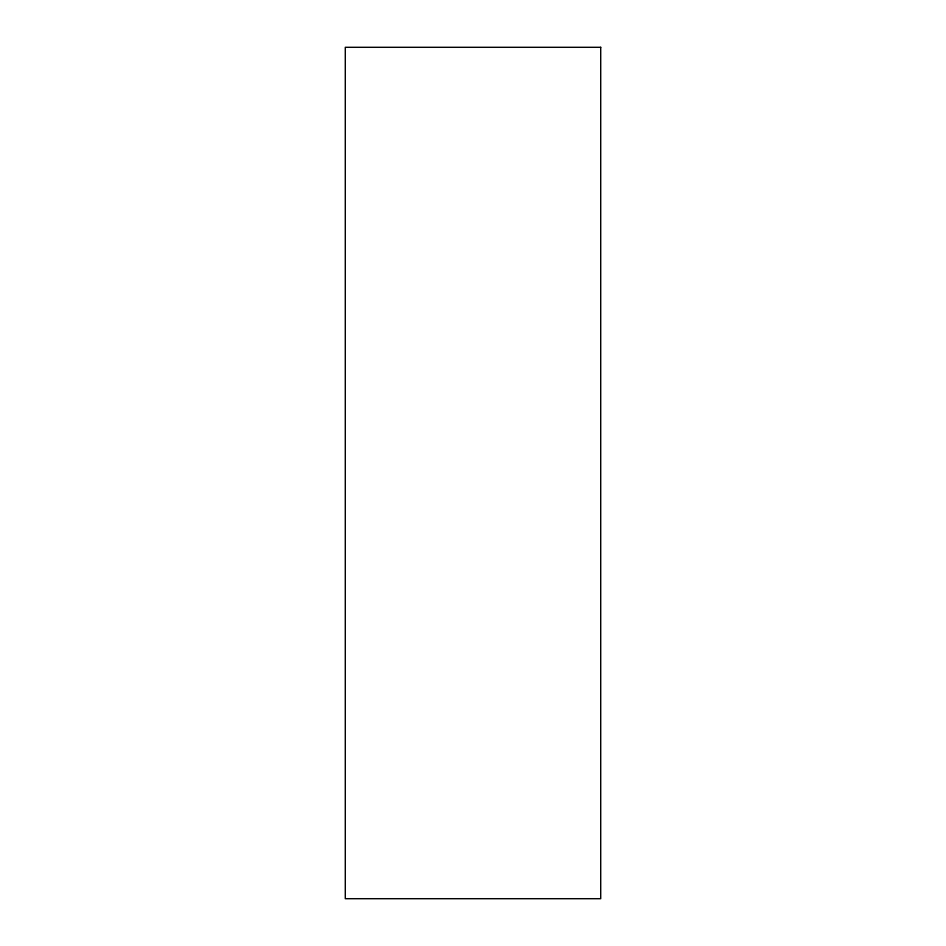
<?xml version="1.0" encoding="UTF-8"?>
<svg xmlns="http://www.w3.org/2000/svg" width="946" height="946" viewBox="0 0 946 946"><rect width="100%" height="100%" fill="white"/><g stroke="black" fill="none" stroke-linecap="round" stroke-linejoin="round"><path stroke-width="1.42" d="M600.71 47.3L345.29 47.3L345.29 898.7L600.71 898.7L600.71 47.3"/></g></svg>
